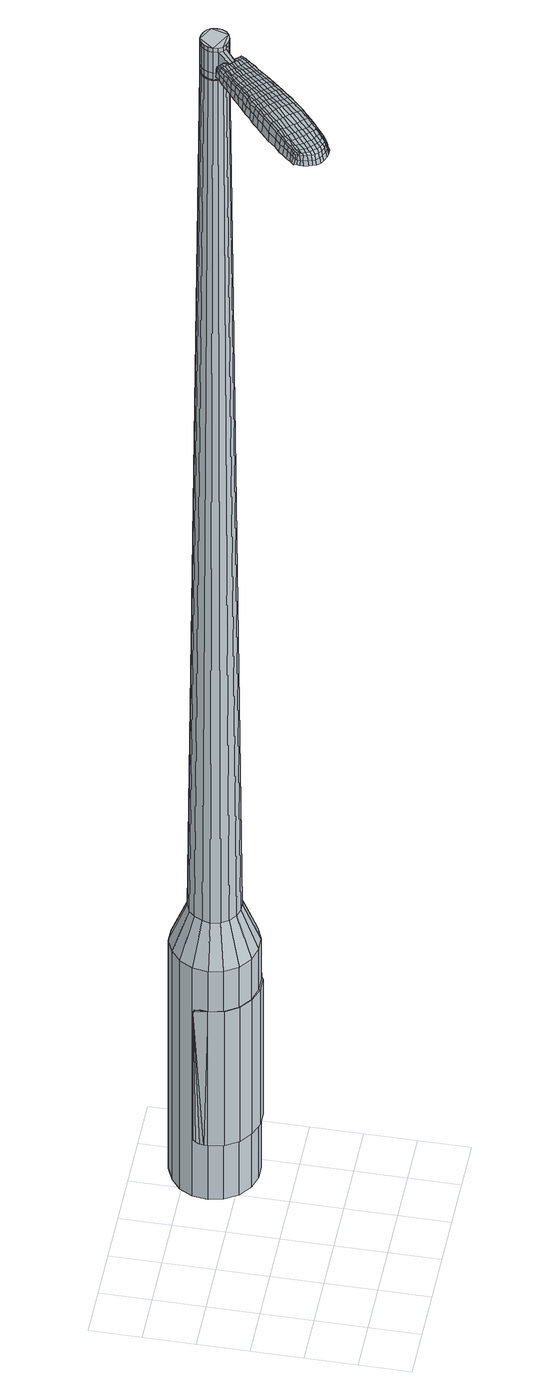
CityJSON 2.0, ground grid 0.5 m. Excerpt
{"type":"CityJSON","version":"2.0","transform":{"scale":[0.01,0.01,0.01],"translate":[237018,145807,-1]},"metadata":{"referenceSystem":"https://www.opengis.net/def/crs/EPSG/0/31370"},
"CityObjects":{
"object1":{"type":"GenericCityObject","attributes":{"cluster":602,"mean_distance_to_centroid":0.221,"new_centroid_x":237019.83,"new_centroid_y":145808.78,"mean_distance_to_camera":11.67,"H1":-16.34,"H2":-16.83,"Z_final":114.22,"cluster2":-1,"proj_x":237014.98,"proj_y":145803.4,"id_line":84809,"bearing_l":312.01,"distance":7.24,"orientation":"right","G_obj":222.01},"geometry":[{"type":"MultiSurface","lod":"2","boundaries":[[[0,1,2,3]],[[1,4,5,2]],[[4,6,7,5]],[[6,8,9,7]],[[8,10,11,9]],[[10,12,13,11]],[[12,14,15,13]],[[14,16,17,15]],[[16,18,19,17]],[[18,20,21,19]],[[20,22,23,21]],[[22,24,25,23]],[[24,26,27,25]],[[26,28,29,27]],[[28,30,31,29]],[[30,32,33,31]],[[32,34,35,33]],[[34,0,3,35]],[[36,37,38,39]],[[38,40,41,42]],[[41,43,42]],[[42,44,45,46]],[[45,47,46]],[[46,48,49,50]],[[49,51,50]],[[42,46,50,38]],[[50,52,39,38]],[[53,36,39]],[[2,5,7,35]],[[7,9,11,15]],[[11,13,15]],[[15,17,19,23]],[[19,21,23]],[[23,25,27,31]],[[27,29,31]],[[15,23,31,7]],[[31,33,35,7]],[[3,2,35]],[[1,0,54,55]],[[0,34,56,54]],[[34,32,57,56]],[[32,30,58,57]],[[30,28,59,58]],[[28,26,60,59]],[[26,24,61,60]],[[24,22,62,61]],[[22,20,63,62]],[[20,18,64,63]],[[18,16,65,64]],[[16,14,66,65]],[[14,12,67,66]],[[12,10,68,67]],[[10,8,69,68]],[[8,6,70,69]],[[6,4,71,70]],[[4,1,55,71]],[[55,54,72,73]],[[54,56,74,72]],[[56,57,75,74]],[[57,58,76,75]],[[58,59,77,76]],[[59,60,78,77]],[[60,61,79,78]],[[61,62,80,79]],[[62,63,81,80]],[[63,64,82,81]],[[64,65,83,82]],[[65,66,84,83]],[[66,67,85,84]],[[67,68,86,85]],[[68,69,87,86]],[[69,70,88,87]],[[70,71,89,88]],[[71,55,73,89]],[[90,91,92,93]],[[74,94,91,90]],[[95,96,94,74]],[[97,98,96,95]],[[99,100,98,97]],[[101,102,100,99]],[[103,104,102,101]],[[105,106,104,103]],[[107,108,106,105]],[[109,110,108,107]],[[111,112,110,109]],[[113,114,112,111]],[[115,116,114,113]],[[117,118,116,115]],[[119,120,118,117]],[[121,122,120,119]],[[123,124,122,121]],[[93,92,124,123]],[[125,126,127,128]],[[129,125,128,130]],[[131,129,130,132]],[[133,131,132,134]],[[135,133,134,136]],[[137,135,136,138]],[[139,137,138,140]],[[141,139,140,142]],[[143,141,142,144]],[[145,143,144,146]],[[147,145,146,148]],[[149,147,148,150]],[[151,149,150,152]],[[153,151,152,154]],[[155,153,154,156]],[[157,155,156,158]],[[73,72,90,93]],[[72,74,90]],[[75,95,74]],[[75,76,97,95]],[[76,77,99,97]],[[77,78,101,99]],[[78,79,103,101]],[[79,80,105,103]],[[80,81,107,105]],[[81,82,109,107]],[[82,83,111,109]],[[83,84,113,111]],[[84,85,115,113]],[[85,86,117,115]],[[86,87,119,117]],[[87,88,121,119]],[[88,89,123,121]],[[89,73,93,123]],[[159,160,92,91]],[[160,161,124,92]],[[161,162,122,124]],[[162,163,120,122]],[[163,164,118,120]],[[164,165,116,118]],[[165,166,114,116]],[[166,167,112,114]],[[167,168,110,112]],[[168,169,108,110]],[[169,170,106,108]],[[170,171,104,106]],[[171,172,102,104]],[[172,173,100,102]],[[173,174,98,100]],[[174,175,96,98]],[[175,94,96]],[[159,91,94]],[[39,52,157,176]],[[160,159,177,158]],[[53,39,176,126]],[[159,94,127,177]],[[36,53,126,125]],[[94,175,128,127]],[[37,36,125,129]],[[175,174,130,128]],[[38,37,129,131]],[[174,173,132,130]],[[40,38,131,133]],[[173,172,134,132]],[[41,40,133,135]],[[172,171,136,134]],[[43,41,135,137]],[[171,170,138,136]],[[42,43,137,139]],[[170,169,140,138]],[[44,42,139,141]],[[169,168,142,140]],[[45,44,141,143]],[[168,167,144,142]],[[47,45,143,145]],[[167,166,146,144]],[[46,47,145,147]],[[166,165,148,146]],[[48,46,147,149]],[[165,164,150,148]],[[49,48,149,151]],[[164,163,152,150]],[[51,49,151,153]],[[163,162,154,152]],[[50,51,153,155]],[[162,161,156,154]],[[52,50,155,157]],[[161,160,158,156]],[[157,158,178,179]],[[158,177,180,178]],[[177,127,181,180]],[[127,126,182,181]],[[126,176,183,182]],[[176,157,179,183]],[[184,185,186,187]],[[188,184,187,189]],[[184,188,190,191]],[[185,184,191,192]],[[193,194,195,196]],[[197,193,196,198]],[[193,197,199,200]],[[194,193,200,201]],[[202,203,204,205]],[[206,202,205,207]],[[202,206,208,209]],[[203,202,209,210]],[[211,212,213,214]],[[215,211,214,216]],[[211,215,217,218]],[[212,211,218,219]],[[220,221,222,223]],[[224,220,223,225]],[[220,224,226,227]],[[221,220,227,228]],[[229,230,231,232]],[[233,229,232,234]],[[229,233,235,236]],[[230,229,236,237]],[[238,239,240,241]],[[230,238,241,231]],[[238,230,237,242]],[[239,238,242,243]],[[244,245,246,247]],[[239,244,247,240]],[[244,239,243,248]],[[245,244,248,249]],[[250,188,189,251]],[[245,250,251,246]],[[250,245,249,252]],[[188,250,252,190]],[[253,254,255,256]],[[257,253,256,258]],[[253,257,259,260]],[[254,253,260,261]],[[262,263,264,265]],[[254,262,265,255]],[[262,254,261,266]],[[263,262,266,267]],[[268,269,270,271]],[[263,268,271,264]],[[268,263,267,272]],[[269,268,272,273]],[[274,275,276,277]],[[269,274,277,270]],[[274,269,273,278]],[[275,274,278,279]],[[280,185,192,281]],[[275,280,281,276]],[[280,275,279,282]],[[185,280,282,186]],[[283,284,285,286]],[[287,283,286,288]],[[283,287,289,290]],[[284,283,290,291]],[[292,293,294,295]],[[284,292,295,285]],[[292,284,291,296]],[[293,292,296,297]],[[298,299,300,301]],[[293,298,301,294]],[[298,293,297,302]],[[299,298,302,303]],[[304,197,198,305]],[[299,304,305,300]],[[304,299,303,306]],[[197,304,306,199]],[[307,308,309,310]],[[311,307,310,312]],[[307,311,313,314]],[[308,307,314,315]],[[316,317,318,319]],[[308,316,319,309]],[[316,308,315,320]],[[317,316,320,321]],[[322,323,324,325]],[[317,322,325,318]],[[322,317,321,326]],[[323,322,326,327]],[[328,329,330,331]],[[323,328,331,324]],[[328,323,327,332]],[[329,328,332,333]],[[334,194,201,335]],[[329,334,335,330]],[[334,329,333,336]],[[194,334,336,195]],[[337,223,222,338]],[[339,337,338,340]],[[337,339,341,342]],[[223,337,342,225]],[[343,339,340,344]],[[345,343,344,346]],[[343,345,347,348]],[[339,343,348,341]],[[349,345,346,350]],[[351,349,350,352]],[[349,351,353,354]],[[345,349,354,347]],[[355,351,352,356]],[[357,355,356,358]],[[355,357,359,360]],[[351,355,360,353]],[[361,357,358,362]],[[212,361,362,213]],[[361,212,219,363]],[[357,361,363,359]],[[364,365,210,209]],[[366,364,209,208]],[[364,366,367,368]],[[365,364,368,369]],[[370,371,369,368]],[[372,370,368,367]],[[370,372,373,374]],[[371,370,374,375]],[[376,377,375,374]],[[378,376,374,373]],[[376,378,379,380]],[[377,376,380,381]],[[382,383,381,380]],[[384,382,380,379]],[[382,384,217,215]],[[383,382,215,216]],[[385,386,387,388]],[[287,385,388,289]],[[385,287,288,389]],[[386,385,389,390]],[[391,206,207,392]],[[386,391,392,387]],[[391,386,390,393]],[[206,391,393,208]],[[394,395,396,397]],[[233,394,397,235]],[[394,233,234,398]],[[395,394,398,399]],[[400,401,402,403]],[[395,400,403,396]],[[400,395,399,404]],[[401,400,404,405]],[[406,203,210,407]],[[401,406,407,402]],[[406,401,405,408]],[[203,406,408,204]],[[409,410,411,412]],[[191,409,412,192]],[[409,191,190,413]],[[410,409,413,414]],[[415,416,417,418]],[[410,415,418,411]],[[415,410,414,419]],[[416,415,419,420]],[[421,214,213,422]],[[416,421,422,417]],[[421,416,420,423]],[[214,421,423,216]],[[424,425,426,427]],[[196,424,427,198]],[[424,196,195,428]],[[425,424,428,429]],[[430,218,217,431]],[[425,430,431,426]],[[430,425,429,432]],[[218,430,432,219]],[[433,434,435,436]],[[311,433,436,313]],[[433,311,312,437]],[[434,433,437,438]],[[439,224,225,440]],[[434,439,440,435]],[[439,434,438,441]],[[224,439,441,226]],[[442,443,444,445]],[[257,442,445,259]],[[442,257,258,446]],[[443,442,446,447]],[[448,449,450,451]],[[443,448,451,444]],[[448,443,447,452]],[[449,448,452,453]],[[454,221,228,455]],[[449,454,455,450]],[[454,449,453,456]],[[221,454,456,222]],[[457,458,447,446]],[[256,457,446,258]],[[457,256,255,459]],[[458,457,459,460]],[[461,462,453,452]],[[458,461,452,447]],[[461,458,460,463]],[[462,461,463,464]],[[465,338,222,456]],[[462,465,456,453]],[[465,462,464,466]],[[338,465,466,340]],[[467,468,469,470]],[[314,467,470,315]],[[467,314,313,436]],[[468,467,436,435]],[[471,342,341,472]],[[468,471,472,469]],[[471,468,435,440]],[[342,471,440,225]],[[473,474,460,459]],[[265,473,459,255]],[[473,265,264,475]],[[474,473,475,476]],[[477,478,464,463]],[[474,477,463,460]],[[477,474,476,479]],[[478,477,479,480]],[[481,344,340,466]],[[478,481,466,464]],[[481,478,480,482]],[[344,481,482,346]],[[483,484,485,486]],[[320,483,486,321]],[[483,320,315,470]],[[484,483,470,469]],[[487,348,347,488]],[[484,487,488,485]],[[487,484,469,472]],[[348,487,472,341]],[[489,490,476,475]],[[271,489,475,264]],[[489,271,270,491]],[[490,489,491,492]],[[493,494,480,479]],[[490,493,479,476]],[[493,490,492,495]],[[494,493,495,496]],[[497,350,346,482]],[[494,497,482,480]],[[497,494,496,498]],[[350,497,498,352]],[[499,500,501,502]],[[326,499,502,327]],[[499,326,321,486]],[[500,499,486,485]],[[503,354,353,504]],[[500,503,504,501]],[[503,500,485,488]],[[354,503,488,347]],[[505,506,492,491]],[[277,505,491,270]],[[505,277,276,507]],[[506,505,507,508]],[[509,510,496,495]],[[506,509,495,492]],[[509,506,508,511]],[[510,509,511,512]],[[513,356,352,498]],[[510,513,498,496]],[[513,510,512,514]],[[356,513,514,358]],[[515,516,517,518]],[[332,515,518,333]],[[515,332,327,502]],[[516,515,502,501]],[[519,360,359,520]],[[516,519,520,517]],[[519,516,501,504]],[[360,519,504,353]],[[521,522,508,507]],[[281,521,507,276]],[[521,281,192,412]],[[522,521,412,411]],[[523,524,512,511]],[[522,523,511,508]],[[523,522,411,418]],[[524,523,418,417]],[[525,362,358,514]],[[524,525,514,512]],[[525,524,417,422]],[[362,525,422,213]],[[526,527,429,428]],[[336,526,428,195]],[[526,336,333,518]],[[527,526,518,517]],[[528,363,219,432]],[[527,528,432,429]],[[528,527,517,520]],[[363,528,520,359]],[[529,530,390,389]],[[286,529,389,288]],[[529,286,285,531]],[[530,529,531,532]],[[533,366,208,393]],[[530,533,393,390]],[[533,530,532,534]],[[366,533,534,367]],[[535,536,537,538]],[[236,535,538,237]],[[535,236,235,397]],[[536,535,397,396]],[[539,540,541,542]],[[536,539,542,537]],[[539,536,396,403]],[[540,539,403,402]],[[543,365,369,544]],[[540,543,544,541]],[[543,540,402,407]],[[365,543,407,210]],[[545,546,532,531]],[[295,545,531,285]],[[545,295,294,547]],[[546,545,547,548]],[[549,372,367,534]],[[546,549,534,532]],[[549,546,548,550]],[[372,549,550,373]],[[551,552,553,554]],[[242,551,554,243]],[[551,242,237,538]],[[552,551,538,537]],[[555,556,557,558]],[[552,555,558,553]],[[555,552,537,542]],[[556,555,542,541]],[[559,371,375,560]],[[556,559,560,557]],[[559,556,541,544]],[[371,559,544,369]],[[561,562,548,547]],[[301,561,547,294]],[[561,301,300,563]],[[562,561,563,564]],[[565,378,373,550]],[[562,565,550,548]],[[565,562,564,566]],[[378,565,566,379]],[[567,568,569,570]],[[248,567,570,249]],[[567,248,243,554]],[[568,567,554,553]],[[571,572,573,574]],[[568,571,574,569]],[[571,568,553,558]],[[572,571,558,557]],[[575,377,381,576]],[[572,575,576,573]],[[575,572,557,560]],[[377,575,560,375]],[[577,578,564,563]],[[305,577,563,300]],[[577,305,198,427]],[[578,577,427,426]],[[579,384,379,566]],[[578,579,566,564]],[[579,578,426,431]],[[384,579,431,217]],[[580,581,414,413]],[[252,580,413,190]],[[580,252,249,570]],[[581,580,570,569]],[[582,583,420,419]],[[581,582,419,414]],[[582,581,569,574]],[[583,582,574,573]],[[584,383,216,423]],[[583,584,423,420]],[[584,583,573,576]],[[383,584,576,381]],[[585,586,587,588]],[[588,587,589,590]],[[591,589,587,592]],[[592,587,586,593]],[[594,595,596,597]],[[597,596,598,599]],[[600,598,596,601]],[[601,596,595,602]],[[603,604,605,606]],[[606,605,607,608]],[[609,607,605,610]],[[610,605,604,611]],[[612,613,614,615]],[[615,614,616,617]],[[618,616,614,619]],[[619,614,613,620]],[[621,622,623,624]],[[624,623,625,626]],[[627,625,623,628]],[[628,623,622,629]],[[630,631,632,633]],[[633,632,634,635]],[[636,634,632,637]],[[637,632,631,638]],[[639,640,641,642]],[[642,641,631,630]],[[638,631,641,643]],[[643,641,640,644]],[[645,646,647,648]],[[648,647,640,639]],[[644,640,647,649]],[[649,647,646,650]],[[590,589,651,652]],[[652,651,646,645]],[[650,646,651,653]],[[653,651,589,591]],[[654,655,656,657]],[[657,656,658,659]],[[660,658,656,661]],[[661,656,655,662]],[[663,664,665,666]],[[666,665,655,654]],[[662,655,665,667]],[[667,665,664,668]],[[669,670,671,672]],[[672,671,664,663]],[[668,664,671,673]],[[673,671,670,674]],[[675,676,677,678]],[[678,677,670,669]],[[674,670,677,679]],[[679,677,676,680]],[[593,586,681,682]],[[682,681,676,675]],[[680,676,681,683]],[[683,681,586,585]],[[684,685,686,687]],[[687,686,688,689]],[[690,688,686,691]],[[691,686,685,692]],[[693,694,695,696]],[[696,695,685,684]],[[692,685,695,697]],[[697,695,694,698]],[[699,700,701,702]],[[702,701,694,693]],[[698,694,701,703]],[[703,701,700,704]],[[599,598,705,706]],[[706,705,700,699]],[[704,700,705,707]],[[707,705,598,600]],[[708,709,710,711]],[[711,710,712,713]],[[714,712,710,715]],[[715,710,709,716]],[[717,718,719,720]],[[720,719,709,708]],[[716,709,719,721]],[[721,719,718,722]],[[723,724,725,726]],[[726,725,718,717]],[[722,718,725,727]],[[727,725,724,728]],[[729,730,731,732]],[[732,731,724,723]],[[728,724,731,733]],[[733,731,730,734]],[[602,595,735,736]],[[736,735,730,729]],[[734,730,735,737]],[[737,735,595,594]],[[621,624,738,739]],[[739,738,740,741]],[[742,740,738,743]],[[743,738,624,626]],[[741,740,744,745]],[[745,744,746,747]],[[748,746,744,749]],[[749,744,740,742]],[[747,746,750,751]],[[751,750,752,753]],[[754,752,750,755]],[[755,750,746,748]],[[753,752,756,757]],[[757,756,758,759]],[[760,758,756,761]],[[761,756,752,754]],[[759,758,762,763]],[[763,762,613,612]],[[620,613,762,764]],[[764,762,758,760]],[[611,765,766,610]],[[610,766,767,609]],[[768,767,766,769]],[[769,766,765,770]],[[770,771,772,769]],[[769,772,773,768]],[[774,773,772,775]],[[775,772,771,776]],[[776,777,778,775]],[[775,778,779,774]],[[780,779,778,781]],[[781,778,777,782]],[[782,783,784,781]],[[781,784,785,780]],[[618,785,784,616]],[[616,784,783,617]],[[786,787,788,789]],[[789,788,688,690]],[[689,688,788,790]],[[790,788,787,791]],[[608,607,792,793]],[[793,792,787,786]],[[791,787,792,794]],[[794,792,607,609]],[[795,796,797,798]],[[798,797,634,636]],[[635,634,797,799]],[[799,797,796,800]],[[801,802,803,804]],[[804,803,796,795]],[[800,796,803,805]],[[805,803,802,806]],[[611,604,807,808]],[[808,807,802,801]],[[806,802,807,809]],[[809,807,604,603]],[[810,811,812,813]],[[813,812,592,593]],[[591,592,812,814]],[[814,812,811,815]],[[816,817,818,819]],[[819,818,811,810]],[[815,811,818,820]],[[820,818,817,821]],[[612,615,822,823]],[[823,822,817,816]],[[821,817,822,824]],[[824,822,615,617]],[[825,826,827,828]],[[828,827,597,599]],[[594,597,827,829]],[[829,827,826,830]],[[618,619,831,832]],[[832,831,826,825]],[[830,826,831,833]],[[833,831,619,620]],[[834,835,836,837]],[[837,836,712,714]],[[713,712,836,838]],[[838,836,835,839]],[[626,625,840,841]],[[841,840,835,834]],[[839,835,840,842]],[[842,840,625,627]],[[843,844,845,846]],[[846,845,658,660]],[[659,658,845,847]],[[847,845,844,848]],[[849,850,851,852]],[[852,851,844,843]],[[848,844,851,853]],[[853,851,850,854]],[[629,622,855,856]],[[856,855,850,849]],[[854,850,855,857]],[[857,855,622,621]],[[848,858,859,847]],[[847,859,657,659]],[[654,657,859,860]],[[859,858,860]],[[854,861,862,853]],[[853,862,858,848]],[[860,858,862,863]],[[863,862,861,864]],[[621,739,865,857]],[[857,865,861,854]],[[864,861,865,866]],[[866,865,739,741]],[[867,868,869,870]],[[870,869,715,716]],[[714,715,869,837]],[[837,869,868,834]],[[742,743,871,872]],[[872,871,868,867]],[[834,868,871,841]],[[841,871,743,626]],[[873,874,860]],[[860,874,666,654]],[[663,666,874,875]],[[875,874,873,876]],[[864,877,878,863]],[[863,878,873,860]],[[876,873,878,879]],[[879,878,877,880]],[[741,745,881,866]],[[866,881,877,864]],[[880,877,881,882]],[[882,881,745,747]],[[883,884,885,886]],[[886,885,721,722]],[[716,721,885,870]],[[870,885,884,867]],[[748,749,887,888]],[[888,887,884,883]],[[867,884,887,872]],[[872,887,749,742]],[[876,889,890,875]],[[875,890,672,663]],[[669,672,890,891]],[[891,890,889,892]],[[880,893,894,879]],[[879,894,889,876]],[[892,889,894,895]],[[895,894,893,896]],[[747,751,897,882]],[[882,897,893,880]],[[896,893,897,898]],[[898,897,751,753]],[[899,900,901,902]],[[902,901,727,728]],[[722,727,901,886]],[[886,901,900,883]],[[754,755,903,904]],[[904,903,900,899]],[[883,900,903,888]],[[888,903,755,748]],[[892,905,906,891]],[[891,906,678,669]],[[675,678,906,907]],[[907,906,905,908]],[[896,909,910,895]],[[895,910,905,892]],[[908,905,910,911]],[[911,910,909,912]],[[753,757,913,898]],[[898,913,909,896]],[[912,909,913,914]],[[914,913,757,759]],[[915,916,917,918]],[[918,917,733,734]],[[728,733,917,902]],[[902,917,916,899]],[[760,761,919,920]],[[920,919,916,915]],[[899,916,919,904]],[[904,919,761,754]],[[908,921,922,907]],[[907,922,682,675]],[[593,682,922,813]],[[813,922,921,810]],[[912,923,924,911]],[[911,924,921,908]],[[810,921,924,819]],[[819,924,923,816]],[[759,763,925,914]],[[914,925,923,912]],[[816,923,925,823]],[[823,925,763,612]],[[830,926,927,829]],[[829,927,737,594]],[[734,737,927,918]],[[918,927,926,915]],[[620,764,928,833]],[[833,928,926,830]],[[915,926,928,920]],[[920,928,764,760]],[[791,929,930,790]],[[790,930,687,689]],[[684,687,930,931]],[[931,930,929,932]],[[609,767,933,794]],[[794,933,929,791]],[[932,929,933,934]],[[934,933,767,768]],[[935,936,937,938]],[[938,937,637,638]],[[636,637,937,798]],[[798,937,936,795]],[[939,940,941,942]],[[942,941,936,935]],[[795,936,941,804]],[[804,941,940,801]],[[770,765,943,944]],[[944,943,940,939]],[[801,940,943,808]],[[808,943,765,611]],[[932,945,946,931]],[[931,946,696,684]],[[693,696,946,947]],[[947,946,945,948]],[[768,773,949,934]],[[934,949,945,932]],[[948,945,949,950]],[[950,949,773,774]],[[951,952,953,954]],[[954,953,643,644]],[[638,643,953,938]],[[938,953,952,935]],[[955,956,957,958]],[[958,957,952,951]],[[935,952,957,942]],[[942,957,956,939]],[[776,771,959,960]],[[960,959,956,955]],[[939,956,959,944]],[[944,959,771,770]],[[948,961,962,947]],[[947,962,702,693]],[[699,702,962,963]],[[963,962,961,964]],[[774,779,965,950]],[[950,965,961,948]],[[964,961,965,966]],[[966,965,779,780]],[[967,968,969,970]],[[970,969,649,650]],[[644,649,969,954]],[[954,969,968,951]],[[971,972,973,974]],[[974,973,968,967]],[[951,968,973,958]],[[958,973,972,955]],[[782,777,975,976]],[[976,975,972,971]],[[955,972,975,960]],[[960,975,777,776]],[[964,977,978,963]],[[963,978,706,699]],[[599,706,978,828]],[[828,978,977,825]],[[780,785,979,966]],[[966,979,977,964]],[[825,977,979,832]],[[832,979,785,618]],[[815,980,981,814]],[[814,981,653,591]],[[650,653,981,970]],[[970,981,980,967]],[[821,982,983,820]],[[820,983,980,815]],[[967,980,983,974]],[[974,983,982,971]],[[617,783,984,824]],[[824,984,982,821]],[[971,982,984,976]],[[976,984,783,782]],[[585,588,187,186]],[[588,590,189,187]],[[600,601,200,199]],[[601,602,201,200]],[[603,606,205,204]],[[606,608,207,205]],[[627,628,227,226]],[[628,629,228,227]],[[630,633,232,231]],[[633,635,234,232]],[[639,642,241,240]],[[642,630,231,241]],[[645,648,247,246]],[[648,639,240,247]],[[590,652,251,189]],[[652,645,246,251]],[[660,661,260,259]],[[661,662,261,260]],[[662,667,266,261]],[[667,668,267,266]],[[668,673,272,267]],[[673,674,273,272]],[[674,679,278,273]],[[679,680,279,278]],[[680,683,282,279]],[[683,585,186,282]],[[690,691,290,289]],[[691,692,291,290]],[[692,697,296,291]],[[697,698,297,296]],[[698,703,302,297]],[[703,704,303,302]],[[704,707,306,303]],[[707,600,199,306]],[[708,711,310,309]],[[711,713,312,310]],[[717,720,319,318]],[[720,708,309,319]],[[723,726,325,324]],[[726,717,318,325]],[[729,732,331,330]],[[732,723,324,331]],[[602,736,335,201]],[[736,729,330,335]],[[786,789,388,387]],[[789,690,289,388]],[[608,793,392,207]],[[793,786,387,392]],[[635,799,398,234]],[[799,800,399,398]],[[800,805,404,399]],[[805,806,405,404]],[[806,809,408,405]],[[809,603,204,408]],[[713,838,437,312]],[[838,839,438,437]],[[839,842,441,438]],[[842,627,226,441]],[[843,846,445,444]],[[846,660,259,445]],[[849,852,451,450]],[[852,843,444,451]],[[629,856,455,228]],[[856,849,450,455]],[[985,986,987,988]],[[989,990,988,987]],[[991,992,993,994]],[[995,996,997,998]],[[986,999,1000,987]],[[1001,989,987,1000]],[[1002,991,994,1003]],[[1004,1005,996,995]],[[999,1006,1007,1000]],[[1007,1008,1001,1000]],[[1009,1002,1003,1010]],[[1011,1005,1004,1012]],[[1006,1013,1014,1007]],[[1014,1015,1008,1007]],[[1016,1009,1010,1017]],[[1018,1011,1012,1019]],[[1020,1021,1022,1023]],[[1024,1025,1021,1020]],[[1024,1026,1027,1025]],[[1026,1028,1029,1027]],[[1030,1031,1032]],[[1033,1034,1031,1030]],[[1035,1036,1034,1033]],[[1037,1038,1036,1035]],[[1032,1022,1021,1030]],[[1030,1021,1025,1033]],[[1025,1027,1035,1033]],[[1027,1029,1037,1035]],[[994,993,990,989]],[[1003,994,989,1001]],[[1008,1010,1003,1001]],[[1015,1017,1010,1008]],[[995,998,992,991]],[[1004,995,991,1002]],[[1012,1004,1002,1009]],[[1019,1012,1009,1016]],[[996,1020,1023,997]],[[1005,1024,1020,996]],[[1026,1024,1005,1011]],[[1028,1026,1011,1018]],[[1039,1040,1041,1042]],[[1041,1043,1044,1045]],[[1041,1045,1046,1047]],[[1041,1047,1042]],[[1048,1039,1042,1049]],[[1050,1049,1042,1051]],[[1052,1051,1042]],[[1053,1041,1040,1054]],[[1055,1053,1054,1056]],[[1057,1055,1056,1058]],[[1059,1057,1058,1060]],[[1061,1059,1060,1062]],[[1062,1063,1064,1065]],[[1062,1065,1066,1067]],[[1062,1067,1068,1069]],[[1068,1070,1071,1072]],[[1068,1072,1073,1074]],[[1068,1074,1069]],[[1062,1069,1061]],[[1075,1076,1040,1039]],[[1077,1078,1043,1041]],[[1079,1080,1052,1042]],[[1076,1081,1054,1040]],[[1082,1077,1041,1053]],[[1081,1083,1056,1054]],[[1084,1082,1053,1055]],[[1083,1085,1058,1056]],[[1086,1084,1055,1057]],[[1085,1087,1060,1058]],[[1088,1086,1057,1059]],[[1087,1089,1062,1060]],[[1090,1088,1059,1061]],[[1089,1091,1063,1062]],[[1092,1093,1070,1068]],[[1094,1090,1061,1069]],[[1064,1063,1091,1095]],[[1065,1064,1095,1096]],[[1066,1065,1096,1097]],[[1067,1066,1097,1098]],[[1068,1067,1098,1092]],[[1099,1075,1039,1048]],[[1100,1099,1048,1049]],[[1101,1100,1049,1050]],[[1102,1101,1050,1051]],[[1080,1102,1051,1052]],[[1044,1043,1078,1103]],[[1071,1070,1093,1104]],[[1045,1044,1103,1105]],[[1046,1045,1105,1106]],[[1047,1046,1106,1107]],[[1042,1047,1107,1079]],[[1072,1071,1104,1108]],[[1073,1072,1108,1109]],[[1074,1073,1109,1110]],[[1069,1074,1110,1094]]]}]}
},
"vertices":[
[151,147,384],[143,160,384],[143,160,96],[151,147,96],[140,174,384],[140,174,96],[142,189,384],[142,189,96],[149,202,384],[149,202,96],[160,211,384],[160,211,96],[174,217,384],[174,217,96],[188,217,384],[188,217,96],[202,213,384],[202,213,96],[214,204,384],[214,204,96],[222,191,384],[222,191,96],[225,177,384],[225,177,96],[223,162,384],[223,162,96],[216,149,384],[216,149,96],[205,140,384],[205,140,96],[191,134,384],[191,134,96],[177,134,384],[177,134,96],[163,138,384],[163,138,96],[181,162,1524],[185,162,1524],[190,164,1524],[172,166,1524],[193,167,1524],[195,171,1524],[195,181,1524],[196,176,1524],[192,185,1524],[189,187,1524],[180,189,1524],[184,189,1524],[175,187,1524],[172,184,1524],[169,175,1524],[170,180,1524],[170,170,1524],[176,164,1524],[164,159,429],[159,166,429],[171,153,429],[179,151,429],[188,151,429],[196,154,429],[202,160,429],[206,168,429],[208,176,429],[206,185,429],[201,192,429],[194,198,429],[186,200,429],[177,200,429],[169,197,429],[163,191,429],[159,183,429],[157,175,429],[172,166,1483],[170,170,1483],[176,164,1483],[181,162,1483],[185,162,1483],[190,164,1483],[193,167,1483],[195,171,1483],[196,176,1483],[195,181,1483],[192,185,1483],[189,187,1483],[184,189,1483],[180,189,1483],[175,187,1483],[172,184,1483],[170,180,1483],[169,175,1483],[173,167,1483],[173,167,1485],[171,171,1485],[171,171,1483],[176,164,1485],[181,163,1483],[181,163,1485],[185,163,1483],[185,163,1485],[189,165,1483],[189,165,1485],[193,168,1483],[193,168,1485],[195,172,1483],[195,172,1485],[195,176,1483],[195,176,1485],[194,180,1483],[194,180,1485],[192,184,1483],[192,184,1485],[188,187,1483],[188,187,1485],[184,188,1483],[184,188,1485],[180,188,1483],[180,188,1485],[176,186,1483],[176,186,1485],[172,183,1483],[172,183,1485],[170,179,1483],[170,179,1485],[170,175,1483],[170,175,1485],[181,162,1519],[176,164,1519],[176,164,1493],[181,162,1493],[185,162,1519],[185,162,1493],[190,164,1519],[190,164,1493],[193,167,1519],[193,167,1493],[195,171,1519],[195,171,1493],[196,176,1519],[196,176,1493],[195,181,1519],[195,181,1493],[192,185,1519],[192,185,1493],[189,187,1519],[189,187,1493],[184,189,1519],[184,189,1493],[180,189,1519],[180,189,1493],[175,187,1519],[175,187,1493],[172,184,1519],[172,184,1493],[170,180,1519],[170,180,1493],[169,175,1519],[169,175,1493],[170,170,1519],[170,170,1493],[172,166,1485],[170,170,1485],[169,175,1485],[170,180,1485],[172,184,1485],[175,187,1485],[180,189,1485],[184,189,1485],[189,187,1485],[192,185,1485],[195,181,1485],[196,176,1485],[195,171,1485],[193,167,1485],[190,164,1485],[185,162,1485],[181,162,1485],[172,166,1519],[172,166,1493],[156,156,1513],[156,156,1518],[159,154,1513],[161,152,1513],[161,152,1518],[159,154,1518],[90,119,1519],[96,123,1518],[94,124,1509],[88,119,1510],[84,113,1519],[82,114,1510],[86,113,1526],[92,118,1525],[98,123,1525],[116,90,1519],[121,95,1518],[121,97,1525],[116,92,1525],[110,84,1519],[109,86,1526],[110,82,1510],[116,88,1510],[121,93,1509],[50,54,1519],[47,57,1519],[47,56,1513],[49,53,1513],[53,52,1519],[53,51,1513],[54,53,1524],[51,55,1524],[49,58,1524],[105,104,1530],[110,109,1529],[108,111,1529],[103,106,1530],[98,98,1531],[96,100,1531],[101,95,1530],[107,101,1530],[113,106,1529],[165,158,1512],[163,160,1512],[162,159,1517],[164,157,1517],[167,156,1512],[166,155,1517],[166,155,1506],[164,157,1506],[162,159,1506],[47,78,1519],[50,81,1519],[48,81,1512],[46,79,1512],[46,76,1518],[44,77,1512],[47,76,1522],[48,78,1523],[51,80,1524],[53,84,1519],[57,88,1519],[55,89,1512],[51,85,1512],[54,84,1524],[58,88,1525],[61,93,1519],[67,98,1519],[65,98,1511],[59,93,1511],[62,92,1526],[68,97,1526],[75,106,1519],[73,106,1510],[77,105,1526],[148,165,1513],[142,160,1513],[143,160,1518],[149,165,1517],[153,168,1512],[152,167,1516],[151,169,1506],[147,165,1507],[141,161,1507],[136,156,1514],[130,151,1515],[132,151,1520],[138,155,1519],[135,156,1507],[129,151,1507],[125,146,1515],[119,142,1516],[120,141,1522],[126,146,1521],[123,147,1508],[117,142,1508],[113,137,1517],[107,133,1517],[109,132,1524],[115,137,1523],[111,137,1508],[105,133,1509],[102,128,1518],[103,128,1524],[100,128,1509],[71,51,1519],[73,53,1519],[73,54,1524],[70,52,1523],[68,50,1518],[68,51,1522],[69,48,1512],[71,50,1512],[74,51,1512],[77,56,1519],[82,59,1519],[81,61,1525],[77,57,1524],[78,54,1512],[82,58,1512],[87,63,1519],[93,68,1519],[92,70,1526],[86,65,1526],[87,61,1511],[93,67,1511],[101,76,1519],[101,78,1526],[101,74,1510],[168,143,1513],[163,137,1513],[163,136,1507],[168,141,1507],[172,147,1512],[172,146,1506],[171,147,1516],[168,144,1517],[163,139,1518],[158,132,1514],[152,126,1515],[152,125,1507],[158,130,1507],[157,133,1519],[152,128,1520],[147,121,1515],[142,116,1516],[142,114,1508],[147,119,1508],[147,123,1521],[142,117,1522],[137,111,1517],[131,105,1517],[132,103,1509],[137,109,1508],[136,112,1523],[131,107,1524],[126,100,1518],[126,98,1509],[126,102,1524],[160,154,1519],[158,155,1519],[154,149,1520],[152,150,1520],[156,146,1520],[162,151,1519],[149,144,1522],[147,146,1522],[143,139,1523],[141,141,1523],[145,136,1523],[151,141,1521],[138,134,1524],[136,136,1524],[132,129,1525],[130,131,1525],[134,126,1525],[140,131,1524],[127,124,1526],[125,126,1526],[121,119,1527],[119,121,1527],[123,116,1527],[129,121,1526],[116,114,1528],[114,116,1528],[118,111,1528],[53,57,1527],[51,60,1527],[57,55,1526],[60,58,1527],[57,60,1528],[54,63,1528],[61,64,1529],[59,67,1529],[65,62,1528],[70,67,1530],[67,69,1530],[64,72,1530],[72,74,1531],[70,77,1531],[75,71,1530],[82,78,1531],[79,80,1531],[77,83,1531],[89,89,1531],[86,92,1531],[91,86,1531],[66,49,1518],[63,49,1519],[63,48,1513],[66,48,1513],[67,51,1523],[64,51,1523],[58,50,1519],[58,49,1513],[59,51,1524],[45,74,1518],[45,71,1518],[46,72,1523],[47,74,1523],[44,74,1513],[43,71,1513],[44,68,1519],[45,64,1519],[46,65,1524],[46,68,1523],[43,68,1513],[44,63,1513],[46,60,1519],[47,61,1524],[45,60,1513],[93,117,1528],[95,116,1528],[100,120,1528],[99,122,1527],[87,112,1528],[88,110,1529],[96,114,1529],[98,111,1530],[104,116,1529],[102,118,1528],[89,108,1529],[91,105,1530],[100,109,1530],[106,114,1529],[94,103,1531],[115,93,1528],[113,95,1529],[107,89,1529],[109,87,1528],[120,98,1527],[118,100,1528],[110,98,1529],[104,92,1530],[116,103,1528],[173,149,1512],[171,150,1512],[170,150,1517],[171,149,1517],[173,148,1506],[171,149,1506],[169,153,1512],[168,152,1517],[169,152,1506],[155,169,1512],[156,168,1512],[155,168,1506],[154,169,1506],[154,168,1517],[155,166,1517],[158,166,1512],[159,164,1512],[158,164,1506],[156,166,1506],[157,165,1517],[159,163,1517],[161,162,1512],[160,161,1506],[160,161,1517],[150,164,1519],[151,163,1519],[145,159,1520],[146,158,1520],[153,161,1519],[155,159,1519],[147,156,1520],[149,154,1520],[156,157,1519],[151,152,1520],[167,145,1519],[166,146,1519],[161,141,1520],[162,140,1520],[164,149,1519],[159,144,1520],[139,155,1521],[140,153,1521],[133,150,1522],[134,149,1522],[141,152,1521],[143,150,1521],[136,147,1522],[138,145,1523],[145,148,1522],[139,143,1523],[157,134,1521],[155,136,1521],[150,131,1522],[151,129,1522],[153,138,1521],[148,133,1522],[127,145,1523],[128,144,1523],[121,140,1524],[123,139,1524],[130,142,1523],[132,140,1524],[124,137,1525],[126,135,1525],[134,138,1524],[128,133,1525],[146,124,1523],[145,126,1523],[139,120,1524],[141,119,1524],[142,128,1524],[137,123,1525],[116,136,1525],[117,134,1525],[110,131,1526],[111,130,1526],[119,132,1526],[121,130,1526],[113,128,1527],[115,125,1527],[123,128,1526],[117,123,1527],[136,114,1525],[134,115,1525],[129,110,1526],[130,108,1526],[132,118,1526],[126,113,1527],[104,127,1527],[106,125,1527],[107,123,1527],[109,121,1528],[112,118,1528],[125,103,1527],[124,105,1527],[121,108,1528],[68,52,1525],[66,52,1525],[71,55,1526],[69,55,1526],[61,53,1526],[64,56,1527],[48,76,1525],[48,73,1525],[50,76,1526],[51,79,1525],[47,70,1525],[48,67,1526],[51,69,1527],[50,73,1526],[49,63,1526],[52,66,1527],[75,58,1526],[73,58,1527],[80,62,1527],[78,62,1528],[69,60,1528],[74,64,1529],[54,82,1526],[54,80,1527],[59,84,1528],[58,87,1527],[54,77,1527],[55,74,1528],[60,78,1529],[59,82,1528],[57,70,1528],[62,75,1530],[85,66,1528],[83,67,1529],[91,71,1528],[89,72,1529],[79,69,1529],[86,75,1530],[63,91,1528],[63,89,1528],[70,94,1529],[69,96,1528],[64,86,1529],[66,83,1530],[72,89,1530],[71,92,1530],[68,80,1530],[74,86,1531],[100,79,1529],[98,80,1529],[95,83,1530],[78,104,1528],[79,102,1529],[80,100,1530],[82,97,1530],[84,94,1531],[95,122,1509],[97,122,1518],[92,117,1518],[90,118,1509],[85,112,1519],[83,112,1510],[87,111,1525],[93,117,1525],[99,121,1525],[119,98,1525],[120,97,1518],[115,92,1518],[114,93,1525],[108,86,1519],[108,87,1525],[108,84,1510],[115,90,1509],[120,94,1509],[49,58,1513],[49,58,1519],[51,56,1519],[51,55,1513],[54,54,1519],[54,53,1513],[55,55,1524],[52,57,1524],[50,59,1524],[108,111,1528],[110,108,1528],[104,104,1529],[102,106,1529],[98,97,1529],[96,100,1529],[100,95,1529],[107,101,1529],[112,106,1528],[161,158,1516],[161,158,1512],[163,156,1512],[162,156,1516],[165,154,1512],[164,154,1516],[164,153,1506],[162,156,1506],[160,158,1506],[49,80,1512],[51,80,1519],[49,77,1518],[47,78,1512],[48,75,1518],[46,76,1512],[49,75,1522],[50,77,1523],[52,79,1523],[56,87,1512],[58,87,1519],[54,83,1519],[53,83,1512],[55,82,1524],[59,87,1525],[66,97,1511],[68,97,1519],[62,91,1519],[60,92,1511],[64,91,1525],[69,96,1526],[76,104,1519],[74,104,1510],[78,104,1526],[145,158,1518],[143,159,1513],[149,164,1513],[150,163,1517],[153,166,1512],[153,165,1515],[152,167,1506],[148,164,1506],[142,159,1507],[133,149,1520],[132,150,1514],[137,154,1514],[139,154,1519],[136,154,1507],[130,150,1507],[121,140,1522],[120,140,1516],[126,145,1515],[127,144,1521],[124,145,1508],[118,140,1508],[110,130,1523],[108,131,1517],[114,136,1516],[116,135,1522],[112,136,1508],[106,131,1508],[103,126,1517],[104,126,1524],[101,127,1509],[72,56,1523],[72,55,1519],[70,53,1518],[69,54,1523],[68,52,1518],[68,53,1522],[68,50,1512],[70,51,1512],[73,53,1512],[80,62,1525],[81,61,1519],[76,58,1519],[76,59,1524],[76,56,1512],[81,59,1512],[91,71,1526],[91,70,1519],[85,65,1519],[85,66,1525],[85,63,1511],[91,68,1511],[100,78,1519],[99,79,1526],[100,76,1510],[161,137,1507],[161,138,1513],[167,144,1513],[167,142,1506],[170,148,1512],[170,146,1506],[169,148,1515],[166,145,1517],[161,140,1518],[151,126,1507],[151,128,1514],[156,133,1514],[156,132,1507],[156,134,1519],[151,129,1520],[140,115,1508],[140,117,1516],[146,122,1515],[146,121,1508],[145,124,1521],[140,119,1522],[130,105,1508],[130,107,1517],[135,112,1516],[135,110,1508],[135,114,1522],[130,108,1523],[125,102,1517],[125,100,1509],[125,103,1524],[159,153,1518],[157,155,1518],[154,148,1519],[152,150,1519],[156,146,1519],[161,151,1518],[148,143,1520],[146,145,1520],[143,138,1521],[141,140,1521],[145,136,1521],[150,141,1520],[137,133,1523],[135,135,1523],[132,128,1524],[130,130,1524],[134,126,1524],[139,131,1523],[126,123,1525],[124,125,1525],[121,118,1526],[119,120,1526],[123,116,1526],[128,121,1525],[115,113,1527],[113,116,1527],[118,111,1527],[52,61,1526],[54,58,1526],[57,56,1525],[60,59,1526],[57,61,1526],[55,63,1526],[60,68,1528],[62,65,1528],[65,63,1527],[70,67,1528],[67,70,1529],[65,72,1529],[70,77,1530],[72,74,1530],[75,72,1529],[82,78,1530],[79,80,1530],[77,83,1530],[86,91,1530],[88,89,1530],[91,86,1530],[64,50,1513],[64,51,1518],[66,51,1518],[66,50,1512],[67,53,1523],[64,53,1523],[59,52,1519],[59,51,1513],[60,53,1523],[48,72,1523],[47,71,1518],[47,74,1518],[48,74,1523],[46,74,1512],[45,71,1512],[48,65,1523],[47,64,1519],[46,68,1519],[48,69,1523],[45,68,1513],[46,64,1513],[48,61,1519],[49,62,1524],[47,61,1513],[100,120,1527],[95,115,1527],[94,116,1527],[100,121,1526],[88,111,1527],[88,110,1528],[104,115,1528],[98,111,1528],[96,113,1528],[102,118,1527],[90,107,1528],[92,105,1529],[100,108,1529],[106,113,1528],[94,102,1529],[106,89,1528],[113,95,1527],[114,94,1527],[108,88,1527],[119,99,1526],[118,100,1527],[110,98,1528],[103,92,1528],[115,103,1527],[169,149,1516],[170,149,1512],[171,148,1512],[169,148,1516],[170,147,1506],[169,148,1506],[167,151,1512],[166,151,1516],[167,150,1506],[153,166,1506],[154,166,1512],[154,167,1512],[153,167,1506],[154,166,1516],[154,165,1516],[157,162,1506],[158,162,1512],[156,164,1512],[155,164,1506],[155,163,1516],[157,162,1516],[159,160,1512],[159,160,1506],[159,160,1516],[151,162,1518],[150,163,1518],[145,158,1519],[154,159,1518],[152,160,1518],[147,156,1519],[149,154,1519],[156,157,1518],[150,152,1519],[160,141,1519],[165,146,1518],[166,145,1518],[161,140,1519],[163,148,1518],[158,143,1519],[140,153,1520],[139,153,1520],[133,149,1521],[134,148,1521],[143,149,1520],[141,151,1520],[135,146,1521],[137,144,1521],[145,147,1520],[139,142,1521],[149,131,1521],[155,136,1520],[156,135,1520],[150,130,1521],[153,138,1520],[147,133,1521],[128,143,1522],[128,144,1522],[122,139,1523],[123,138,1523],[132,139,1522],[130,141,1522],[124,137,1523],[126,134,1524],[133,137,1523],[128,132,1524],[139,120,1523],[144,125,1522],[145,125,1522],[140,119,1523],[142,128,1522],[136,123,1523],[117,134,1524],[116,135,1524],[111,130,1525],[111,129,1525],[120,130,1525],[119,132,1524],[113,127,1525],[115,125,1526],[122,128,1525],[117,123,1526],[128,110,1525],[133,115,1524],[134,114,1524],[129,109,1525],[131,118,1524],[126,113,1525],[106,124,1526],[105,125,1526],[109,120,1527],[107,122,1526],[111,118,1527],[123,105,1526],[124,104,1526],[120,108,1526],[66,54,1524],[68,54,1524],[71,56,1525],[69,56,1525],[61,55,1525],[64,57,1525],[52,76,1525],[49,73,1524],[50,75,1524],[52,78,1525],[52,69,1526],[49,67,1525],[49,70,1524],[52,73,1525],[50,64,1525],[53,66,1526],[73,59,1526],[75,59,1526],[80,63,1526],[78,63,1527],[69,61,1526],[74,65,1527],[60,84,1527],[55,80,1526],[56,81,1526],[60,86,1526],[61,78,1528],[56,74,1527],[56,77,1526],[60,81,1527],[58,70,1527],[63,75,1528],[83,67,1527],[84,67,1527],[90,72,1527],[89,73,1528],[79,69,1528],[85,75,1529],[70,94,1528],[64,88,1527],[64,90,1527],[70,95,1527],[73,89,1529],[66,83,1529],[65,86,1528],[71,91,1528],[68,80,1529],[75,86,1530],[97,81,1528],[99,80,1528],[94,83,1529],[79,102,1528],[79,103,1528],[82,97,1529],[80,99,1529],[84,94,1530],[152,167,1508],[157,162,1508],[132,141,1509],[127,147,1509],[115,127,1510],[110,134,1510],[86,101,1512],[79,108,1512],[93,120,1511],[99,113,1511],[72,89,1513],[62,80,1514],[57,86,1514],[66,96,1513],[161,157,1508],[137,135,1509],[121,121,1510],[92,94,1512],[105,106,1511],[78,82,1513],[68,73,1514],[166,152,1508],[142,129,1509],[127,114,1510],[98,87,1512],[111,99,1511],[74,67,1514],[85,75,1513],[170,147,1508],[148,123,1509],[133,108,1510],[104,80,1512],[118,92,1511],[80,60,1514],[91,68,1513],[53,70,1514],[50,66,1514],[45,72,1514],[47,77,1514],[58,64,1514],[55,61,1514],[64,58,1514],[60,56,1514],[70,52,1514],[64,50,1514],[48,61,1515],[48,57,1515],[46,64,1515],[51,58,1515],[49,56,1515],[54,55,1515],[50,55,1515],[57,51,1515],[51,54,1515],[194,134,334],[190,132,334],[190,132,165],[204,138,171],[194,134,165],[198,135,165],[201,136,166],[202,137,167],[204,138,169],[198,135,334],[201,136,333],[202,137,332],[204,138,331],[204,138,328],[176,132,165],[176,132,334],[162,137,165],[162,137,334],[150,146,165],[150,146,334],[142,159,165],[142,159,334],[139,174,165],[139,174,334],[139,178,334],[140,182,334],[140,184,333],[140,186,332],[140,188,331],[140,188,328],[139,178,165],[140,188,171],[140,188,169],[140,186,167],[140,184,166],[140,182,165],[193,137,334],[190,135,334],[190,135,165],[193,137,165],[203,140,171],[203,140,328],[176,135,334],[176,135,165],[163,140,334],[163,140,165],[152,148,334],[152,148,165],[145,160,334],[145,160,165],[141,174,334],[141,174,165],[142,177,334],[143,188,328],[143,188,171],[142,177,165],[142,181,334],[143,184,333],[143,186,332],[143,187,331],[197,138,334],[199,139,333],[201,140,332],[202,140,331],[197,138,165],[143,187,169],[199,139,166],[201,140,167],[202,140,169],[143,186,167],[143,184,166],[142,181,165]
]}
